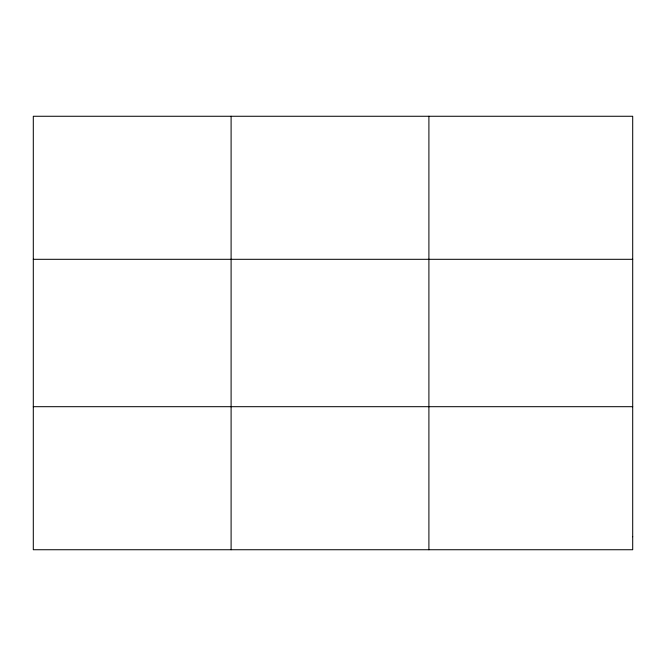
<?xml version="1.0" encoding="UTF-8"?>
<svg xmlns="http://www.w3.org/2000/svg" width="666" height="666" viewBox="0 0 666 666"><rect width="100%" height="100%" fill="white"/><g stroke="black" fill="none" stroke-linecap="round" stroke-linejoin="round"><path stroke-width="1" d="M231.102 549.733L231.102 116.267M428.904 549.733L428.904 116.267M33.3 259.307L632.7 259.307M33.3 406.693L632.7 406.693M632.7 536.729L632.7 549.733L33.3 549.733L33.3 116.267L632.7 116.267L632.7 536.729"/></g></svg>
